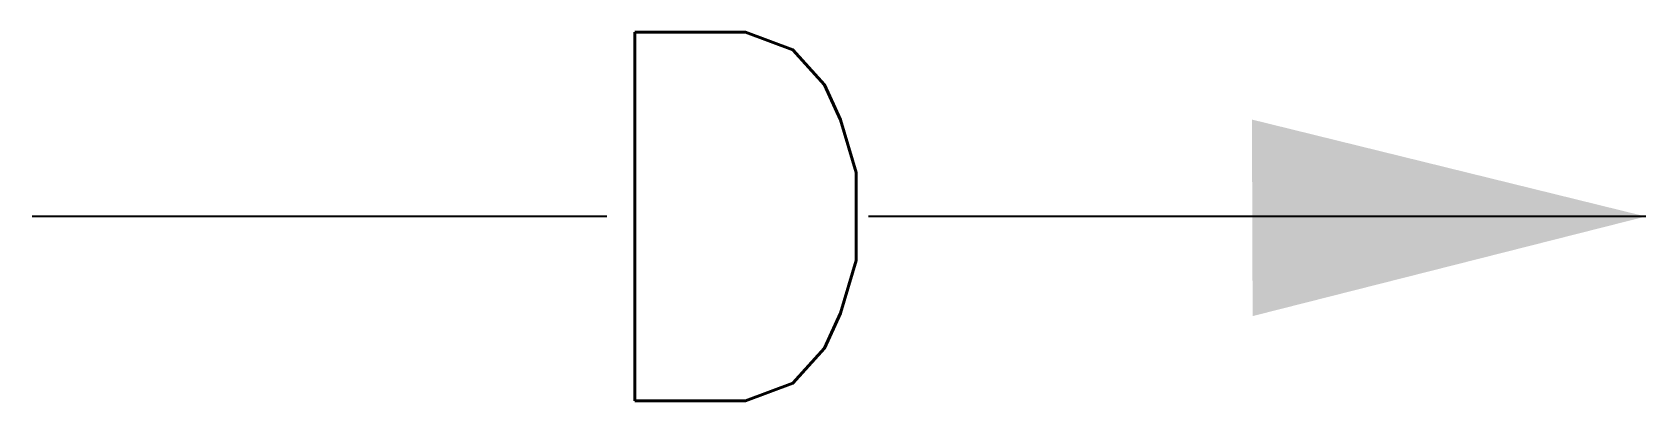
# Model space of a CAD drawing. Header units: millimetres. Extents: x -10186.838 to -10186.181, y 51.51 to 51.66.
import ezdxf
from ezdxf.enums import TextEntityAlignment as Align

# ---------------------------------------------------------------- set-up
doc = ezdxf.new("R2010")
doc.units = ezdxf.units.MM
doc.header["$LTSCALE"] = 10
doc.layers.add('Tub_símbolos', color=2, linetype='Continuous')
doc.styles.add('R60', font='ROMANS.shx', dxfattribs={"height": 0.075})

msp = doc.modelspace()

# ---------------------------------------------------------------- linework, layer by layer
at = {"layer": 'Tub_símbolos'}
for p, q in [((-10186.60394, 51.58469), (-10186.83756, 51.58469)), ((-10186.18141, 51.58469), (-10186.49747, 51.58469))]:
    msp.add_line(p, q, dxfattribs=at)
msp.add_solid([(-10186.34155, 51.62415), (-10186.34128, 51.54415), (-10186.18141, 51.58469)], dxfattribs=at)

# ---------------------------------------------------------------- texts
at = {"layer": 'Tub_símbolos', "style": 'R60'}
msp.add_text('D', height=0.15, dxfattribs=at).set_placement((-10186.55071, 51.58469), align=Align.MIDDLE_CENTER)

doc.saveas('drawing.dxf')
